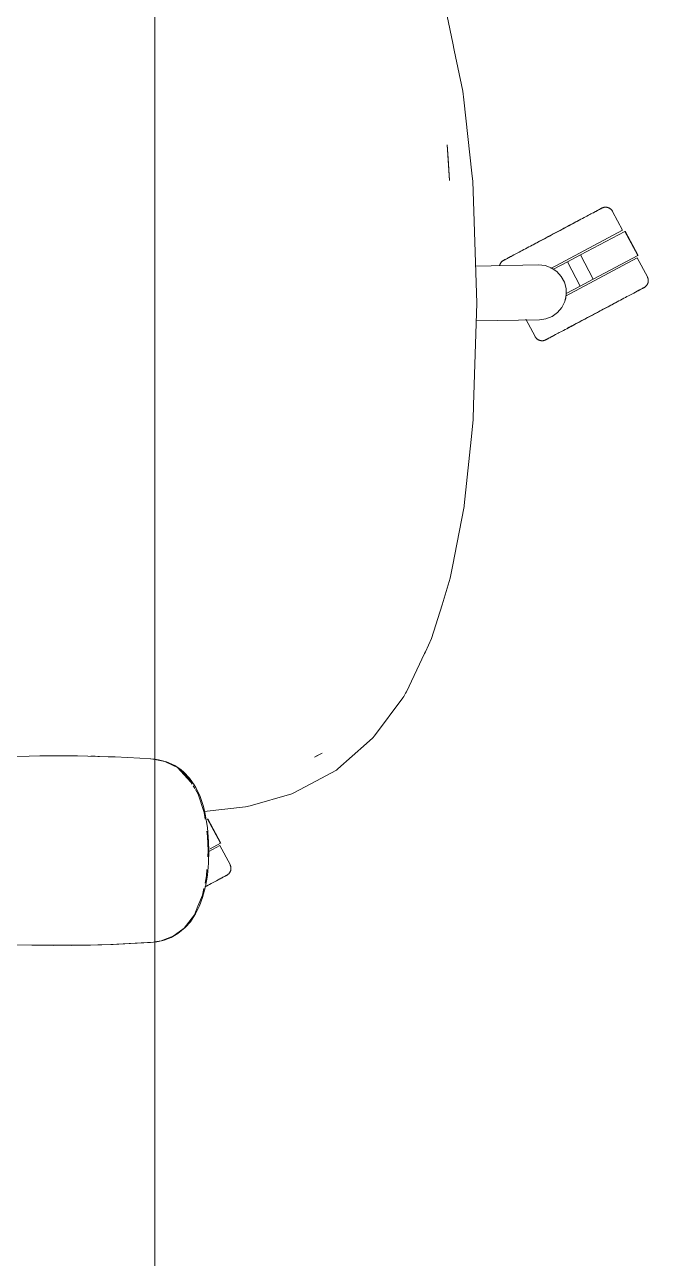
# Model space of a CAD drawing. Header units: millimetres. Extents: x 155927 to 317870, y -36033 to 97293.
# Drawn here: x 177372 to 177691, y 9941 to 10572 of the extents above; entities that cross this region are included whole.
import ezdxf

# ---------------------------------------------------------------- set-up
doc = ezdxf.new("R2010")
doc.units = ezdxf.units.MM
doc.header["$MEASUREMENT"] = 0
doc.layers.add('G-IMPT', color=8, linetype='CONTINUOUS', lineweight=9)
doc.layers.add('I-FURN', color=8, linetype='CONTINUOUS', lineweight=9)

msp = doc.modelspace()

# ---------------------------------------------------------------- linework, layer by layer
at = {"layer": 'G-IMPT'}
for p, q in [((177591.13, 10562.12), (177588.26, 10575.94)), ((177591.9, 10558.44), (177591.13, 10562.12)), ((177591.9, 10558.44), (177596.24, 10537.49)), ((177596.24, 10537.49), (177596.73, 10533.08)), ((177600.86, 10495.63), (177596.73, 10533.08)), ((177588.21, 10510.07), (177588.82, 10503.13)), ((177589.46, 10491.79), (177588.21, 10510.07)), ((177589.46, 10491.79), (177588.82, 10503.13)), ((177600.86, 10495.63), (177601.34, 10491.26)), ((177601.67, 10481.32), (177601.34, 10491.26)), ((177601.67, 10481.32), (177603.37, 10429.14)), ((177603.37, 10429.14), (177601.75, 10376.97)), ((177601.75, 10376.97), (177601.53, 10369.71)), ((177600.8, 10362.65), (177601.53, 10369.71)), ((177596.98, 10325.65), (177600.8, 10362.65)), ((177592.02, 10299.81), (177596.89, 10325.19)), ((177596.98, 10325.65), (177596.89, 10325.19)), ((177589.86, 10288.55), (177591.32, 10296.15)), ((177592.02, 10299.81), (177591.32, 10296.15)), ((177585.66, 10274.94), (177589.86, 10288.55)), ((177580.34, 10257.67), (177585.66, 10274.94)), ((177580.34, 10257.67), (177577.15, 10250.9)), ((177567.45, 10230.34), (177576.72, 10249.98)), ((177576.72, 10249.98), (177577.15, 10250.9)), ((177565.63, 10227.29), (177551.06, 10207.79)), ((177565.63, 10227.29), (177566.09, 10228.06)), ((177566.09, 10228.06), (177567.03, 10229.63)), ((177567.45, 10230.34), (177567.03, 10229.63)), ((177551.06, 10207.79), (177550.34, 10206.82)), ((177547.08, 10203.95), (177532.29, 10190.93)), ((177547.08, 10203.95), (177550.34, 10206.82)), ((177374.62, 10197.54), (177362.31, 10197.25)), ((177374.62, 10197.54), (177380.09, 10197.61)), ((177394.81, 10197.62), (177380.09, 10197.61)), ((177399.32, 10197.57), (177394.81, 10197.62)), ((177399.32, 10197.57), (177414.99, 10197.19)), ((177406.04, 10197.39), (177408.26, 10197.39)), ((177410.54, 10197.29), (177408.26, 10197.39)), ((177414.99, 10197.19), (177418.53, 10197.07)), ((177431.09, 10196.45), (177418.53, 10197.07)), ((177431.09, 10196.45), (177436.76, 10196.17)), ((177438.83, 10195.74), (177436.53, 10196.17)), ((177436.76, 10196.17), (177438.83, 10195.91)), ((177438.83, 10195.91), (177440.76, 10195.67)), ((177443.88, 10194.8), (177438.83, 10195.74)), ((177440.76, 10195.67), (177444.72, 10194.6)), ((177524.32, 10198.96), (177520.43, 10197)), ((177522.03, 10197.78), (177520.43, 10197)), ((177524.32, 10198.96), (177522.03, 10197.78)), ((177448.13, 10192.7), (177443.88, 10194.8)), ((177449.04, 10192.62), (177444.72, 10194.6)), ((177448.14, 10192.7), (177450.37, 10191.59)), ((177449.04, 10192.62), (177452.26, 10190.41)), ((177450.37, 10191.59), (177452.78, 10189.36)), ((177457.28, 10184.2), (177450.37, 10191.59)), ((177456.08, 10186.29), (177450.37, 10191.59)), ((177453.59, 10189.28), (177452.26, 10190.41)), ((177455.86, 10185.82), (177452.78, 10189.36)), ((177453.59, 10189.28), (177456.45, 10186.23)), ((177521.19, 10184.76), (177531.62, 10190.35)), ((177532.29, 10190.93), (177531.62, 10190.35)), ((177457.28, 10184.2), (177456, 10185.67)), ((177457.97, 10183.13), (177456.08, 10186.29)), ((177456.45, 10186.23), (177458.9, 10182.78)), ((177459.3, 10180.91), (177458.44, 10182.35)), ((177459.7, 10181.4), (177458.9, 10182.78)), ((177509.95, 10178.75), (177521.19, 10184.76)), ((177461.04, 10177.99), (177459.58, 10180.44)), ((177461.91, 10176.77), (177459.7, 10181.4)), ((177464.07, 10168.59), (177461.04, 10177.99)), ((177463.65, 10171.68), (177461.91, 10176.77)), ((177487.49, 10172.15), (177508.84, 10178.16)), ((177508.84, 10178.16), (177509.95, 10178.75)), ((177463.65, 10171.68), (177464.62, 10167.75)), ((177463.95, 10169.1), (177485.23, 10171.51)), ((177487.49, 10172.15), (177485.23, 10171.51)), ((177464.54, 10165.3), (177464.07, 10168.59)), ((177464.62, 10167.75), (177465.74, 10160.99)), ((177465.8, 10156.33), (177465.41, 10159.12)), ((177466.32, 10153.68), (177465.74, 10160.99)), ((177465.8, 10156.33), (177466.03, 10149.17)), ((177466.32, 10153.68), (177466.41, 10149.17)), ((177465.84, 10146.06), (177466.03, 10149.17)), ((177466.41, 10149.17), (177466.23, 10142.83)), ((177465.25, 10136.34), (177465.44, 10139.55)), ((177465.66, 10136.68), (177466.23, 10142.83)), ((177464.48, 10132.59), (177465.25, 10136.34)), ((177465.66, 10136.68), (177464.66, 10130.75)), ((177463.21, 10126.38), (177460.88, 10120.76)), ((177463.21, 10126.38), (177463.91, 10129.85)), ((177463.23, 10125.27), (177464.66, 10130.75)), ((177459.04, 10116.36), (177460.88, 10120.76)), ((177459.66, 10116.86), (177461.65, 10120.93)), ((177463.23, 10125.27), (177461.65, 10120.93)), ((177453.82, 10109.58), (177459.04, 10116.36)), ((177459.66, 10116.86), (177457.01, 10112.81)), ((177447.17, 10104.74), (177450.6, 10106.7)), ((177448.2, 10105.41), (177453.82, 10109.58)), ((177450.6, 10106.7), (177454.34, 10109.77)), ((177457.01, 10112.81), (177454.34, 10109.77)), ((177375.98, 10100.77), (177367.56, 10100.94)), ((177375.98, 10100.77), (177406, 10100.89)), ((177375.98, 10100.77), (177396.17, 10100.73)), ((177375.98, 10100.77), (177386.78, 10100.69)), ((177406, 10100.89), (177386.78, 10100.69)), ((177396.17, 10100.73), (177417.56, 10101.23)), ((177396.17, 10100.73), (177416.35, 10101.19)), ((177396.17, 10100.73), (177406, 10100.89)), ((177396.17, 10100.77), (177398.2, 10100.75)), ((177398.2, 10100.75), (177400.11, 10100.82)), ((177406, 10100.89), (177417.56, 10101.23)), ((177416.35, 10101.19), (177438.14, 10102.28)), ((177416.35, 10101.19), (177436.53, 10102.17)), ((177417.56, 10101.23), (177416.35, 10101.19)), ((177417.56, 10101.23), (177438.14, 10102.28)), ((177438.14, 10102.28), (177436.53, 10102.17)), ((177438.14, 10102.28), (177439.78, 10102.53)), ((177442, 10103), (177438.83, 10102.52)), ((177442.18, 10102.98), (177439.78, 10102.53)), ((177442, 10103), (177448.2, 10105.41)), ((177442.18, 10102.98), (177443.52, 10103.35)), ((177447.17, 10104.74), (177443.52, 10103.35))]:
    msp.add_line(p, q, dxfattribs=at)
at = {"layer": 'I-FURN'}
for p, q in [((177438.83, 10984.71), (177438.83, 9384.71)), ((177438.83, 9384.71), (177438.83, 10984.71)), ((177658.25, 10472.88), (177657.46, 10472.46)), ((177659.01, 10473.29), (177658.25, 10472.88)), ((177659.75, 10473.68), (177659.01, 10473.29)), ((177660.45, 10474.05), (177659.75, 10473.68)), ((177661.13, 10474.41), (177660.45, 10474.05)), ((177661.78, 10474.76), (177661.13, 10474.41)), ((177662.4, 10475.09), (177661.78, 10474.76)), ((177662.98, 10475.4), (177662.4, 10475.09)), ((177662.67, 10475.23), (177663.24, 10475.53)), ((177663.53, 10475.69), (177662.98, 10475.4)), ((177663.24, 10475.53), (177663.77, 10475.82)), ((177664.05, 10475.96), (177663.53, 10475.69)), ((177663.77, 10475.82), (177664.27, 10476.08)), ((177664.53, 10476.22), (177664.05, 10475.96)), ((177664.27, 10476.08), (177664.74, 10476.33)), ((177664.98, 10476.46), (177664.53, 10476.22)), ((177664.74, 10476.33), (177665.17, 10476.56)), ((177665.39, 10476.68), (177664.98, 10476.46)), ((177665.17, 10476.56), (177665.56, 10476.77)), ((177665.76, 10476.87), (177665.39, 10476.68)), ((177665.56, 10476.77), (177665.92, 10476.96)), ((177666.1, 10477.05), (177665.76, 10476.87)), ((177665.92, 10476.96), (177666.24, 10477.13)), ((177666.39, 10477.21), (177666.1, 10477.05)), ((177666.24, 10477.13), (177666.52, 10477.28)), ((177666.65, 10477.35), (177666.39, 10477.21)), ((177666.52, 10477.28), (177666.76, 10477.4)), ((177666.87, 10477.46), (177666.65, 10477.35)), ((177666.76, 10477.4), (177666.96, 10477.51)), ((177667.05, 10477.56), (177666.87, 10477.46)), ((177666.96, 10477.51), (177667.12, 10477.6)), ((177667.19, 10477.63), (177667.05, 10477.56)), ((177667.12, 10477.6), (177667.24, 10477.66)), ((177667.29, 10477.69), (177667.19, 10477.63)), ((177667.24, 10477.66), (177667.32, 10477.7)), ((177667.35, 10477.72), (177667.29, 10477.69)), ((177667.32, 10477.7), (177667.37, 10477.73)), ((177667.37, 10477.73), (177667.35, 10477.72)), ((177667.37, 10477.73), (177667.52, 10477.8)), ((177667.37, 10477.73), (177667.37, 10477.73)), ((177667.52, 10477.8), (177667.66, 10477.87)), ((177667.66, 10477.87), (177667.81, 10477.93)), ((177667.81, 10477.93), (177667.96, 10477.99)), ((177667.96, 10477.99), (177668.12, 10478.04)), ((177668.12, 10478.04), (177668.27, 10478.08)), ((177668.27, 10478.08), (177668.43, 10478.11)), ((177668.43, 10478.11), (177668.59, 10478.14)), ((177668.59, 10478.14), (177668.75, 10478.17)), ((177668.75, 10478.17), (177668.91, 10478.19)), ((177668.91, 10478.19), (177669.07, 10478.2)), ((177669.07, 10478.2), (177669.23, 10478.2)), ((177669.23, 10478.2), (177669.39, 10478.2)), ((177669.39, 10478.2), (177669.55, 10478.19)), ((177669.55, 10478.19), (177669.71, 10478.18)), ((177669.71, 10478.18), (177669.87, 10478.16)), ((177669.87, 10478.16), (177670.03, 10478.13)), ((177670.03, 10478.13), (177670.19, 10478.09)), ((177670.19, 10478.09), (177670.34, 10478.05)), ((177670.34, 10478.05), (177670.5, 10478.01)), ((177670.5, 10478.01), (177670.65, 10477.96)), ((177670.65, 10477.96), (177670.8, 10477.9)), ((177670.8, 10477.9), (177670.95, 10477.83)), ((177670.95, 10477.83), (177671.09, 10477.76)), ((177671.09, 10477.76), (177671.24, 10477.69)), ((177671.24, 10477.69), (177671.37, 10477.6)), ((177671.37, 10477.6), (177671.51, 10477.52)), ((177671.51, 10477.52), (177671.64, 10477.43)), ((177671.64, 10477.43), (177671.77, 10477.33)), ((177671.77, 10477.33), (177671.89, 10477.22)), ((177671.89, 10477.22), (177672.01, 10477.12)), ((177672.01, 10477.12), (177672.13, 10477)), ((177672.13, 10477), (177672.24, 10476.89)), ((177672.24, 10476.89), (177672.35, 10476.77)), ((177672.35, 10476.77), (177672.45, 10476.64)), ((177672.45, 10476.64), (177672.54, 10476.51)), ((177672.54, 10476.51), (177672.64, 10476.38)), ((177672.64, 10476.38), (177672.72, 10476.24)), ((177672.72, 10476.24), (177672.8, 10476.1)), ((177672.8, 10476.1), (177672.82, 10476.06)), ((177677.97, 10466.38), (177672.82, 10476.06)), ((177677.97, 10466.38), (177641.22, 10446.84)), ((177644.97, 10465.82), (177645.97, 10466.35)), ((177646.51, 10466.64), (177645.51, 10466.11)), ((177645.97, 10466.35), (177646.96, 10466.88)), ((177647.49, 10467.16), (177646.51, 10466.64)), ((177646.96, 10466.88), (177647.95, 10467.4)), ((177648.47, 10467.68), (177647.49, 10467.16)), ((177647.95, 10467.4), (177648.92, 10467.92)), ((177649.44, 10468.2), (177648.47, 10467.68)), ((177648.92, 10467.92), (177649.88, 10468.43)), ((177650.4, 10468.71), (177649.44, 10468.2)), ((177649.88, 10468.43), (177650.83, 10468.94)), ((177651.34, 10469.21), (177650.4, 10468.71)), ((177650.83, 10468.94), (177651.77, 10469.44)), ((177652.27, 10469.7), (177651.34, 10469.21)), ((177651.77, 10469.44), (177652.69, 10469.93)), ((177653.19, 10470.19), (177652.27, 10469.7)), ((177652.69, 10469.93), (177653.6, 10470.41)), ((177654.08, 10470.66), (177653.19, 10470.19)), ((177653.6, 10470.41), (177654.49, 10470.88)), ((177654.96, 10471.13), (177654.08, 10470.66)), ((177654.49, 10470.88), (177655.36, 10471.34)), ((177655.82, 10471.59), (177654.96, 10471.13)), ((177655.36, 10471.34), (177656.2, 10471.79)), ((177656.65, 10472.03), (177655.82, 10471.59)), ((177657.46, 10472.46), (177656.65, 10472.03)), ((177633.13, 10459.52), (177634.07, 10460.02)), ((177634.58, 10460.3), (177633.63, 10459.79)), ((177634.07, 10460.02), (177635.03, 10460.53)), ((177635.55, 10460.81), (177634.58, 10460.3)), ((177635.03, 10460.53), (177636, 10461.05)), ((177636.52, 10461.33), (177635.55, 10460.81)), ((177636, 10461.05), (177636.97, 10461.57)), ((177637.51, 10461.85), (177636.52, 10461.33)), ((177636.97, 10461.57), (177637.96, 10462.09)), ((177638.5, 10462.38), (177637.51, 10461.85)), ((177637.96, 10462.09), (177638.96, 10462.62)), ((177639.49, 10462.91), (177638.5, 10462.38)), ((177638.96, 10462.62), (177639.95, 10463.15)), ((177640.5, 10463.44), (177639.49, 10462.91)), ((177639.95, 10463.15), (177640.96, 10463.69)), ((177641.5, 10463.97), (177640.5, 10463.44)), ((177640.96, 10463.69), (177641.96, 10464.22)), ((177642.51, 10464.51), (177641.5, 10463.97)), ((177641.96, 10464.22), (177642.97, 10464.75)), ((177643.51, 10465.04), (177642.51, 10464.51)), ((177642.97, 10464.75), (177643.97, 10465.29)), ((177644.51, 10465.58), (177643.51, 10465.04)), ((177643.97, 10465.29), (177644.97, 10465.82)), ((177645.51, 10466.11), (177644.51, 10465.58)), ((177656.39, 10453.77), (177679.1, 10465.84)), ((177679.1, 10465.84), (177685.67, 10453.48)), ((177685.84, 10453.57), (177679.27, 10465.93)), ((177621.49, 10453.33), (177622.07, 10453.64)), ((177622.4, 10453.82), (177621.8, 10453.5)), ((177623.03, 10454.16), (177622.4, 10453.82)), ((177623.7, 10454.51), (177623.03, 10454.16)), ((177624.39, 10454.88), (177623.7, 10454.51)), ((177625.11, 10455.26), (177624.39, 10454.88)), ((177625.86, 10455.66), (177625.11, 10455.26)), ((177626.64, 10456.07), (177625.86, 10455.66)), ((177627.44, 10456.5), (177626.64, 10456.07)), ((177628.27, 10456.94), (177627.44, 10456.5)), ((177629.11, 10457.39), (177628.27, 10456.94)), ((177629.98, 10457.85), (177629.11, 10457.39)), ((177630.87, 10458.32), (177629.98, 10457.85)), ((177631.77, 10458.8), (177630.87, 10458.32)), ((177631.28, 10458.54), (177632.2, 10459.03)), ((177632.7, 10459.29), (177631.77, 10458.8)), ((177632.2, 10459.03), (177633.13, 10459.52)), ((177633.63, 10459.79), (177632.7, 10459.29)), ((177649.75, 10450.24), (177656.39, 10453.77)), ((177656.39, 10453.77), (177662.96, 10441.41)), ((177602.75, 10448.09), (177634.94, 10448.66)), ((177615.07, 10448.36), (177615.11, 10448.52)), ((177615.11, 10448.52), (177615.15, 10448.67)), ((177615.15, 10448.67), (177615.2, 10448.83)), ((177615.2, 10448.83), (177615.26, 10448.98)), ((177615.26, 10448.98), (177615.33, 10449.13)), ((177615.33, 10449.13), (177615.4, 10449.27)), ((177615.4, 10449.27), (177615.47, 10449.41)), ((177615.47, 10449.41), (177615.56, 10449.55)), ((177615.56, 10449.55), (177615.64, 10449.69)), ((177615.64, 10449.69), (177615.74, 10449.82)), ((177615.74, 10449.82), (177615.83, 10449.95)), ((177615.83, 10449.95), (177615.94, 10450.07)), ((177615.94, 10450.07), (177616.04, 10450.19)), ((177616.04, 10450.19), (177616.16, 10450.31)), ((177616.16, 10450.31), (177616.27, 10450.42)), ((177616.27, 10450.42), (177616.39, 10450.52)), ((177616.39, 10450.52), (177616.52, 10450.63)), ((177616.52, 10450.63), (177616.65, 10450.72)), ((177616.65, 10450.72), (177616.78, 10450.81)), ((177616.78, 10450.81), (177616.92, 10450.9)), ((177616.92, 10450.9), (177617.06, 10450.98)), ((177617.06, 10450.98), (177617.1, 10451)), ((177617.14, 10451.02), (177617.1, 10451)), ((177617.1, 10451), (177617.12, 10451.01)), ((177617.1, 10451), (177617.1, 10451)), ((177617.12, 10451.01), (177617.18, 10451.04)), ((177617.23, 10451.07), (177617.14, 10451.02)), ((177617.18, 10451.04), (177617.28, 10451.1)), ((177617.35, 10451.13), (177617.23, 10451.07)), ((177617.28, 10451.1), (177617.42, 10451.17)), ((177617.51, 10451.22), (177617.35, 10451.13)), ((177617.42, 10451.17), (177617.6, 10451.27)), ((177617.71, 10451.33), (177617.51, 10451.22)), ((177617.6, 10451.27), (177617.82, 10451.38)), ((177617.95, 10451.45), (177617.71, 10451.33)), ((177617.82, 10451.38), (177618.08, 10451.52)), ((177618.23, 10451.6), (177617.95, 10451.45)), ((177618.08, 10451.52), (177618.37, 10451.68)), ((177618.55, 10451.77), (177618.23, 10451.6)), ((177618.37, 10451.68), (177618.71, 10451.86)), ((177618.9, 10451.96), (177618.55, 10451.77)), ((177618.71, 10451.86), (177619.08, 10452.05)), ((177619.3, 10452.17), (177618.9, 10451.96)), ((177619.08, 10452.05), (177619.49, 10452.27)), ((177619.73, 10452.4), (177619.3, 10452.17)), ((177619.49, 10452.27), (177619.94, 10452.51)), ((177620.19, 10452.65), (177619.73, 10452.4)), ((177619.94, 10452.51), (177620.42, 10452.77)), ((177620.69, 10452.91), (177620.19, 10452.65)), ((177620.42, 10452.77), (177620.94, 10453.04)), ((177621.23, 10453.2), (177620.69, 10452.91)), ((177620.94, 10453.04), (177621.49, 10453.33)), ((177621.8, 10453.5), (177621.23, 10453.2)), ((177634.94, 10448.66), (177638.3, 10448.31)), ((177638.3, 10448.31), (177641.47, 10447.17)), ((177642.6, 10446.44), (177649.75, 10450.24)), ((177685.48, 10452.25), (177648.76, 10432.73)), ((177649.75, 10450.24), (177656.32, 10437.88)), ((177685.67, 10453.48), (177662.96, 10441.41)), ((177690.63, 10442.57), (177685.48, 10452.25)), ((177641.47, 10447.17), (177644.28, 10445.3)), ((177644.28, 10445.3), (177646.56, 10442.81)), ((177646.56, 10442.81), (177648.18, 10439.85)), ((177662.96, 10441.41), (177656.32, 10437.88)), ((177690.63, 10442.57), (177690.71, 10442.42)), ((177690.71, 10442.42), (177690.77, 10442.27)), ((177690.77, 10442.27), (177690.83, 10442.13)), ((177690.83, 10442.13), (177690.89, 10441.97)), ((177690.89, 10441.97), (177690.94, 10441.82)), ((177690.94, 10441.82), (177690.98, 10441.67)), ((177690.98, 10441.67), (177691.02, 10441.51)), ((177691.02, 10441.51), (177691.05, 10441.35)), ((177691.05, 10441.35), (177691.07, 10441.19)), ((177691.07, 10441.19), (177691.09, 10441.03)), ((177691.09, 10441.03), (177691.1, 10440.87)), ((177648.18, 10439.85), (177649.05, 10436.59)), ((177649.05, 10436.59), (177649.1, 10433.22)), ((177656.32, 10437.88), (177649.17, 10434.08)), ((177684.58, 10434.78), (177683.99, 10434.47)), ((177684.27, 10434.61), (177684.83, 10434.92)), ((177685.13, 10435.07), (177684.58, 10434.78)), ((177684.83, 10434.92), (177685.37, 10435.2)), ((177685.64, 10435.35), (177685.13, 10435.07)), ((177685.37, 10435.2), (177685.87, 10435.47)), ((177686.13, 10435.6), (177685.64, 10435.35)), ((177685.87, 10435.47), (177686.34, 10435.72)), ((177686.57, 10435.84), (177686.13, 10435.6)), ((177686.34, 10435.72), (177686.77, 10435.94)), ((177686.98, 10436.06), (177686.57, 10435.84)), ((177686.77, 10435.94), (177687.16, 10436.15)), ((177687.36, 10436.26), (177686.98, 10436.06)), ((177687.16, 10436.15), (177687.51, 10436.34)), ((177687.69, 10436.44), (177687.36, 10436.26)), ((177687.51, 10436.34), (177687.83, 10436.51)), ((177687.99, 10436.59), (177687.69, 10436.44)), ((177687.83, 10436.51), (177688.11, 10436.66)), ((177688.25, 10436.73), (177687.99, 10436.59)), ((177688.11, 10436.66), (177688.35, 10436.79)), ((177688.47, 10436.85), (177688.25, 10436.73)), ((177688.35, 10436.79), (177688.55, 10436.89)), ((177688.65, 10436.94), (177688.47, 10436.85)), ((177688.55, 10436.89), (177688.72, 10436.98)), ((177688.79, 10437.02), (177688.65, 10436.94)), ((177688.72, 10436.98), (177688.84, 10437.05)), ((177688.89, 10437.07), (177688.79, 10437.02)), ((177688.84, 10437.05), (177688.92, 10437.09)), ((177688.95, 10437.1), (177688.89, 10437.07)), ((177688.92, 10437.09), (177688.96, 10437.11)), ((177688.97, 10437.11), (177688.95, 10437.1)), ((177688.96, 10437.11), (177688.97, 10437.11)), ((177689.01, 10437.14), (177688.97, 10437.11)), ((177689.15, 10437.22), (177689.01, 10437.14)), ((177689.28, 10437.3), (177689.15, 10437.22)), ((177689.42, 10437.39), (177689.28, 10437.3)), ((177689.54, 10437.49), (177689.42, 10437.39)), ((177689.67, 10437.59), (177689.54, 10437.49)), ((177689.79, 10437.7), (177689.67, 10437.59)), ((177689.91, 10437.81), (177689.79, 10437.7)), ((177690.02, 10437.92), (177689.91, 10437.81)), ((177690.13, 10438.04), (177690.02, 10437.92)), ((177690.23, 10438.17), (177690.13, 10438.04)), ((177690.33, 10438.29), (177690.23, 10438.17)), ((177690.42, 10438.43), (177690.33, 10438.29)), ((177690.51, 10438.56), (177690.42, 10438.43)), ((177690.59, 10438.7), (177690.51, 10438.56)), ((177690.67, 10438.84), (177690.59, 10438.7)), ((177690.74, 10438.99), (177690.67, 10438.84)), ((177690.8, 10439.14), (177690.74, 10438.99)), ((177690.86, 10439.29), (177690.8, 10439.14)), ((177690.91, 10439.44), (177690.86, 10439.29)), ((177690.96, 10439.59), (177690.91, 10439.44)), ((177691, 10439.75), (177690.96, 10439.59)), ((177691.03, 10439.91), (177691, 10439.75)), ((177691.06, 10440.07), (177691.03, 10439.91)), ((177691.08, 10440.23), (177691.06, 10440.07)), ((177691.1, 10440.39), (177691.08, 10440.23)), ((177691.1, 10440.87), (177691.11, 10440.71)), ((177691.11, 10440.71), (177691.1, 10440.55)), ((177691.1, 10440.55), (177691.1, 10440.39)), ((177648.35, 10429.93), (177646.84, 10426.92)), ((177649.1, 10433.22), (177648.35, 10429.93)), ((177671.48, 10427.82), (177672.43, 10428.32)), ((177672.94, 10428.59), (177671.99, 10428.09)), ((177672.43, 10428.32), (177673.37, 10428.82)), ((177673.87, 10429.09), (177672.94, 10428.59)), ((177673.37, 10428.82), (177674.29, 10429.31)), ((177674.78, 10429.57), (177673.87, 10429.09)), ((177674.29, 10429.31), (177675.2, 10429.79)), ((177675.2, 10429.79), (177676.08, 10430.26)), ((177676.08, 10430.26), (177676.95, 10430.73)), ((177676.95, 10430.73), (177677.8, 10431.18)), ((177677.8, 10431.18), (177678.62, 10431.61)), ((177678.62, 10431.61), (177679.42, 10432.04)), ((177679.42, 10432.04), (177680.2, 10432.45)), ((177680.2, 10432.45), (177680.95, 10432.85)), ((177680.95, 10432.85), (177681.67, 10433.24)), ((177681.67, 10433.24), (177682.37, 10433.6)), ((177682.37, 10433.6), (177683.03, 10433.96)), ((177683.03, 10433.96), (177683.66, 10434.29)), ((177683.66, 10434.29), (177684.27, 10434.61)), ((177641.9, 10422.39), (177638.77, 10421.14)), ((177644.65, 10424.35), (177641.9, 10422.39)), ((177646.84, 10426.92), (177644.65, 10424.35)), ((177659.56, 10421.48), (177660.55, 10422.01)), ((177661.09, 10422.29), (177660.09, 10421.76)), ((177660.55, 10422.01), (177661.55, 10422.54)), ((177662.09, 10422.82), (177661.09, 10422.29)), ((177661.55, 10422.54), (177662.55, 10423.07)), ((177663.1, 10423.36), (177662.09, 10422.82)), ((177662.55, 10423.07), (177663.56, 10423.6)), ((177664.1, 10423.89), (177663.1, 10423.36)), ((177663.56, 10423.6), (177664.56, 10424.14)), ((177665.11, 10424.43), (177664.1, 10423.89)), ((177664.56, 10424.14), (177665.57, 10424.67)), ((177666.11, 10424.96), (177665.11, 10424.43)), ((177665.57, 10424.67), (177666.57, 10425.21)), ((177667.11, 10425.49), (177666.11, 10424.96)), ((177666.57, 10425.21), (177667.57, 10425.74)), ((177668.1, 10426.02), (177667.11, 10425.49)), ((177667.57, 10425.74), (177668.56, 10426.26)), ((177669.09, 10426.55), (177668.1, 10426.02)), ((177668.56, 10426.26), (177669.54, 10426.79)), ((177670.07, 10427.07), (177669.09, 10426.55)), ((177669.54, 10426.79), (177670.52, 10427.3)), ((177671.04, 10427.58), (177670.07, 10427.07)), ((177670.52, 10427.3), (177671.48, 10427.82)), ((177671.99, 10428.09), (177671.04, 10427.58)), ((177635.43, 10420.67), (177603.09, 10420.11)), ((177628.54, 10420.89), (177633.24, 10412.05)), ((177638.77, 10421.14), (177635.43, 10420.67)), ((177648.6, 10415.65), (177649.41, 10416.08)), ((177649.41, 10416.08), (177650.25, 10416.53)), ((177650.71, 10416.77), (177649.86, 10416.32)), ((177650.25, 10416.53), (177651.1, 10416.98)), ((177651.58, 10417.23), (177650.71, 10416.77)), ((177651.1, 10416.98), (177651.98, 10417.45)), ((177652.46, 10417.71), (177651.58, 10417.23)), ((177651.98, 10417.45), (177652.88, 10417.93)), ((177653.37, 10418.19), (177652.46, 10417.71)), ((177652.88, 10417.93), (177653.79, 10418.41)), ((177654.29, 10418.68), (177653.37, 10418.19)), ((177653.79, 10418.41), (177654.72, 10418.91)), ((177655.23, 10419.18), (177654.29, 10418.68)), ((177654.72, 10418.91), (177655.67, 10419.41)), ((177656.18, 10419.68), (177655.23, 10419.18)), ((177655.67, 10419.41), (177656.62, 10419.92)), ((177657.14, 10420.19), (177656.18, 10419.68)), ((177656.62, 10419.92), (177657.59, 10420.43)), ((177658.12, 10420.71), (177657.14, 10420.19)), ((177657.59, 10420.43), (177658.57, 10420.95)), ((177659.1, 10421.24), (177658.12, 10420.71)), ((177658.57, 10420.95), (177659.56, 10421.48)), ((177660.09, 10421.76), (177659.1, 10421.24)), ((177633.26, 10412.01), (177633.24, 10412.05)), ((177633.34, 10411.87), (177633.26, 10412.01)), ((177633.43, 10411.73), (177633.34, 10411.87)), ((177633.52, 10411.6), (177633.43, 10411.73)), ((177633.62, 10411.47), (177633.52, 10411.6)), ((177633.72, 10411.35), (177633.62, 10411.47)), ((177633.82, 10411.23), (177633.72, 10411.35)), ((177633.93, 10411.11), (177633.82, 10411.23)), ((177634.05, 10411), (177633.93, 10411.11)), ((177634.17, 10410.89), (177634.05, 10411)), ((177634.29, 10410.79), (177634.17, 10410.89)), ((177634.42, 10410.69), (177634.29, 10410.79)), ((177634.55, 10410.6), (177634.42, 10410.69)), ((177634.69, 10410.51), (177634.55, 10410.6)), ((177634.83, 10410.43), (177634.69, 10410.51)), ((177634.97, 10410.35), (177634.83, 10410.43)), ((177635.12, 10410.28), (177634.97, 10410.35)), ((177635.26, 10410.22), (177635.12, 10410.28)), ((177635.41, 10410.16), (177635.26, 10410.22)), ((177635.57, 10410.11), (177635.41, 10410.16)), ((177635.72, 10410.06), (177635.57, 10410.11)), ((177635.88, 10410.02), (177635.72, 10410.06)), ((177636.03, 10409.99), (177635.88, 10410.02)), ((177636.19, 10409.96), (177636.03, 10409.99)), ((177636.35, 10409.94), (177636.19, 10409.96)), ((177636.51, 10409.92), (177636.35, 10409.94)), ((177636.67, 10409.91), (177636.51, 10409.92)), ((177636.84, 10409.91), (177636.67, 10409.91)), ((177637, 10409.92), (177636.84, 10409.91)), ((177637.16, 10409.93), (177637, 10409.92)), ((177637.32, 10409.94), (177637.16, 10409.93)), ((177637.48, 10409.97), (177637.32, 10409.94)), ((177637.64, 10410), (177637.48, 10409.97)), ((177637.79, 10410.04), (177637.64, 10410)), ((177637.95, 10410.08), (177637.79, 10410.04)), ((177638.1, 10410.13), (177637.95, 10410.08)), ((177638.25, 10410.18), (177638.1, 10410.13)), ((177638.4, 10410.24), (177638.25, 10410.18)), ((177638.55, 10410.31), (177638.4, 10410.24)), ((177638.69, 10410.38), (177638.55, 10410.31)), ((177638.7, 10410.39), (177638.69, 10410.38)), ((177638.69, 10410.38), (177638.71, 10410.39)), ((177638.74, 10410.41), (177638.7, 10410.39)), ((177638.71, 10410.39), (177638.77, 10410.43)), ((177638.82, 10410.45), (177638.74, 10410.41)), ((177638.77, 10410.43), (177638.87, 10410.48)), ((177638.94, 10410.52), (177638.82, 10410.45)), ((177638.87, 10410.48), (177639.01, 10410.55)), ((177639.11, 10410.6), (177638.94, 10410.52)), ((177639.01, 10410.55), (177639.19, 10410.65)), ((177639.31, 10410.71), (177639.11, 10410.6)), ((177639.19, 10410.65), (177639.41, 10410.77)), ((177639.55, 10410.84), (177639.31, 10410.71)), ((177639.41, 10410.77), (177639.67, 10410.9)), ((177639.83, 10410.99), (177639.55, 10410.84)), ((177639.67, 10410.9), (177639.97, 10411.06)), ((177640.14, 10411.16), (177639.83, 10410.99)), ((177639.97, 10411.06), (177640.3, 10411.24)), ((177640.5, 10411.34), (177640.14, 10411.16)), ((177640.3, 10411.24), (177640.68, 10411.44)), ((177640.89, 10411.55), (177640.5, 10411.34)), ((177640.68, 10411.44), (177641.09, 10411.66)), ((177641.32, 10411.78), (177640.89, 10411.55)), ((177641.09, 10411.66), (177641.53, 10411.89)), ((177641.79, 10412.03), (177641.32, 10411.78)), ((177641.53, 10411.89), (177642.02, 10412.15)), ((177642.29, 10412.3), (177641.79, 10412.03)), ((177642.02, 10412.15), (177642.53, 10412.42)), ((177642.83, 10412.58), (177642.29, 10412.3)), ((177642.53, 10412.42), (177643.08, 10412.72)), ((177643.39, 10412.88), (177642.83, 10412.58)), ((177643.08, 10412.72), (177643.67, 10413.03)), ((177643.67, 10413.03), (177644.28, 10413.36)), ((177644.28, 10413.36), (177644.93, 10413.7)), ((177644.93, 10413.7), (177645.61, 10414.06)), ((177645.61, 10414.06), (177646.32, 10414.44)), ((177646.32, 10414.44), (177647.05, 10414.83)), ((177647.05, 10414.83), (177647.81, 10415.23)), ((177647.81, 10415.23), (177648.6, 10415.65)), ((177465.64, 10165.25), (177465.74, 10165.3)), ((177465.74, 10165.3), (177472.31, 10152.94)), ((177472.48, 10153.03), (177465.91, 10165.39)), ((177472.12, 10151.71), (177466.5, 10148.71)), ((177472.31, 10152.94), (177467.02, 10150.12)), ((177477.27, 10142.02), (177472.12, 10151.71)), ((177477.23, 10138.16), (177477.15, 10138.02)), ((177477.31, 10138.3), (177477.23, 10138.16)), ((177477.27, 10142.02), (177477.35, 10141.88)), ((177477.38, 10138.44), (177477.31, 10138.3)), ((177477.35, 10141.88), (177477.41, 10141.73)), ((177477.44, 10138.59), (177477.38, 10138.44)), ((177477.41, 10141.73), (177477.48, 10141.58)), ((177477.5, 10138.74), (177477.44, 10138.59)), ((177477.48, 10141.58), (177477.53, 10141.43)), ((177477.55, 10138.89), (177477.5, 10138.74)), ((177477.53, 10141.43), (177477.58, 10141.28)), ((177477.6, 10139.05), (177477.55, 10138.89)), ((177477.58, 10141.28), (177477.62, 10141.12)), ((177477.64, 10139.2), (177477.6, 10139.05)), ((177477.62, 10141.12), (177477.66, 10140.96)), ((177477.67, 10139.36), (177477.64, 10139.2)), ((177477.66, 10140.96), (177477.69, 10140.8)), ((177477.7, 10139.52), (177477.67, 10139.36)), ((177477.69, 10140.8), (177477.71, 10140.64)), ((177477.72, 10139.68), (177477.7, 10139.52)), ((177477.71, 10140.64), (177477.73, 10140.48)), ((177477.74, 10139.84), (177477.72, 10139.68)), ((177477.73, 10140.48), (177477.74, 10140.32)), ((177477.74, 10140.32), (177477.75, 10140.16)), ((177477.75, 10140.16), (177477.74, 10140)), ((177477.74, 10140), (177477.74, 10139.84)), ((177466.07, 10131.5), (177466.84, 10131.91)), ((177466.84, 10131.91), (177467.59, 10132.31)), ((177467.59, 10132.31), (177468.31, 10132.69)), ((177468.31, 10132.69), (177469.01, 10133.06)), ((177469.01, 10133.06), (177469.67, 10133.41)), ((177469.67, 10133.41), (177470.3, 10133.75)), ((177470.3, 10133.75), (177470.91, 10134.07)), ((177471.22, 10134.23), (177470.63, 10133.92)), ((177470.91, 10134.07), (177471.48, 10134.37)), ((177471.77, 10134.53), (177471.22, 10134.23)), ((177471.48, 10134.37), (177472.01, 10134.66)), ((177472.29, 10134.8), (177471.77, 10134.53)), ((177472.01, 10134.66), (177472.51, 10134.92)), ((177472.77, 10135.06), (177472.29, 10134.8)), ((177472.51, 10134.92), (177472.98, 10135.17)), ((177473.21, 10135.3), (177472.77, 10135.06)), ((177472.98, 10135.17), (177473.41, 10135.4)), ((177473.62, 10135.51), (177473.21, 10135.3)), ((177473.41, 10135.4), (177473.8, 10135.61)), ((177474, 10135.71), (177473.62, 10135.51)), ((177473.8, 10135.61), (177474.16, 10135.8)), ((177474.33, 10135.89), (177474, 10135.71)), ((177474.16, 10135.8), (177474.47, 10135.97)), ((177474.63, 10136.05), (177474.33, 10135.89)), ((177474.47, 10135.97), (177474.75, 10136.11)), ((177474.89, 10136.19), (177474.63, 10136.05)), ((177474.75, 10136.11), (177474.99, 10136.24)), ((177475.11, 10136.3), (177474.89, 10136.19)), ((177474.99, 10136.24), (177475.19, 10136.35)), ((177475.29, 10136.4), (177475.11, 10136.3)), ((177475.19, 10136.35), (177475.36, 10136.44)), ((177475.43, 10136.47), (177475.29, 10136.4)), ((177475.36, 10136.44), (177475.48, 10136.5)), ((177475.53, 10136.53), (177475.43, 10136.47)), ((177475.48, 10136.5), (177475.56, 10136.54)), ((177475.59, 10136.56), (177475.53, 10136.53)), ((177475.56, 10136.54), (177475.6, 10136.57)), ((177475.61, 10136.57), (177475.59, 10136.56)), ((177475.6, 10136.57), (177475.61, 10136.57)), ((177475.65, 10136.59), (177475.61, 10136.57)), ((177475.79, 10136.67), (177475.65, 10136.59)), ((177475.92, 10136.76), (177475.79, 10136.67)), ((177476.06, 10136.85), (177475.92, 10136.76)), ((177476.19, 10136.94), (177476.06, 10136.85)), ((177476.31, 10137.04), (177476.19, 10136.94)), ((177476.43, 10137.15), (177476.31, 10137.04)), ((177476.55, 10137.26), (177476.43, 10137.15)), ((177476.66, 10137.38), (177476.55, 10137.26)), ((177476.77, 10137.5), (177476.66, 10137.38)), ((177476.87, 10137.62), (177476.77, 10137.5)), ((177476.97, 10137.75), (177476.87, 10137.62)), ((177477.06, 10137.88), (177476.97, 10137.75)), ((177477.15, 10138.02), (177477.06, 10137.88)), ((177464.44, 10130.63), (177465.26, 10131.07)), ((177465.26, 10131.07), (177466.07, 10131.5))]:
    msp.add_line(p, q, dxfattribs=at)
msp.add_arc((177635.37, 10434.67), 13.81, 342.66397, 347.65266, dxfattribs=at)
msp.add_open_spline([(177648.98, 10432.31), (177648.91, 10431.87), (177648.81, 10431.45), (177648.69, 10431.03)], degree=3, dxfattribs=at)

doc.saveas('drawing.dxf')
